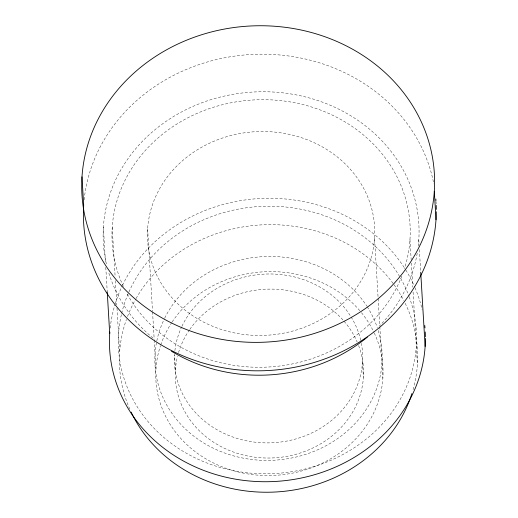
<?xml version="1.0" encoding="UTF-8"?>
<svg xmlns="http://www.w3.org/2000/svg" width="518" height="518" viewBox="0 0 518 518"><rect width="100%" height="100%" fill="white"/><g stroke="black" fill="none" stroke-linecap="round" stroke-linejoin="round"><path stroke-width="0.39" stroke-dasharray="2.59 1.94" d="M418.797 239.931L419.088 244.768M419.373 249.611L420.713 272.209M409.971 239.569L411.169 259.745M411.363 262.969L412.801 287.179M413.086 292.022L417.398 364.523M374.559 238.118A113.701 101.929 -3.4 0 1 198.601 319.379A113.701 101.929 -3.4 0 1 210.114 142.936A113.701 101.929 -3.4 0 1 374.559 238.118L378.101 297.779M378.146 298.582L379.778 325.99M379.823 326.8L382.88 378.218M362.496 362.283L363.396 377.415M175.434 369.729L174.534 354.59A94.172 84.428 -3.4 0 0 273.582 442.709A94.172 84.428 -3.4 0 0 361.363 343.389M147.624 228.839L152.512 311.065M152.557 311.875L154.189 339.284M154.234 340.093L155.95 368.933M112.212 227.389L115.132 276.612M115.372 280.646L116.815 304.856M117.003 308.087L119.632 352.35M103.386 227.026L105.497 262.535M105.782 267.379L107.174 290.779M378.218 330.49A113.701 101.929 -3.4 0 1 260.12 460.224A113.701 101.929 -3.4 0 1 164.387 318.771M164.743 318.046A113.701 101.929 -3.4 0 1 262.484 256.682A113.701 101.929 -3.4 0 1 366.789 306.06M367.223 306.74A113.701 101.929 -3.4 0 1 377.246 327.48M409.162 296.736A149.19 133.748 -3.4 0 1 275.537 473.497A149.19 133.748 -3.4 0 1 121.477 314.154M121.665 313.371A149.19 133.748 -3.4 0 1 247.844 207.595A149.19 133.748 -3.4 0 1 399.935 277.078M400.712 278.438A149.19 133.748 -3.4 0 1 408.877 295.979M123.381 286.435A149.19 133.748 -3.4 0 1 252.519 100.006A149.19 133.748 -3.4 0 1 404.461 268.641M401.813 276.152A149.19 133.748 -3.4 0 1 269.276 366.971A149.19 133.748 -3.4 0 1 126.638 292.923M110.192 328.069A158.029 141.673 -3.4 0 1 114.951 304.668M115.184 303.904A158.029 141.673 -3.4 0 1 122.138 286.027M122.488 285.295A158.029 141.673 -3.4 0 1 259.583 198.543A158.029 141.673 -3.4 0 1 405.413 269.399M405.827 270.066A158.029 141.673 -3.4 0 1 414.672 286.959M414.989 287.691A158.029 141.673 -3.4 0 1 422.144 309.583M106.371 263.895A158.029 141.673 -3.4 0 1 253.593 92.003A158.029 141.673 -3.4 0 1 418.143 246.976M417.223 253.257A158.029 141.673 -3.4 0 1 379.752 325.66M153.03 338.112A158.029 141.673 -3.4 0 1 108.599 272.274M84.156 199.767A176.521 158.249 -3.4 0 1 253.244 54.384A176.521 158.249 -3.4 0 1 433.812 183.955M436.014 201.398A176.521 158.249 -3.4 0 1 436.15 203.794M374.274 333.016A113.701 101.929 -3.4 0 1 275.453 475.323A113.701 101.929 -3.4 0 1 160.489 345.713M160.742 344.962A113.701 101.929 -3.4 0 1 171.704 322.623M172.151 321.943A113.701 101.929 -3.4 0 1 360.936 312.05M361.46 312.678A113.701 101.929 -3.4 0 1 373.931 332.297M405.18 303.289A149.19 133.748 -3.4 0 1 412.6 391.297M129.804 409.188A149.19 133.748 -3.4 0 1 126.418 319.464M127.512 316.492A149.19 133.748 -3.4 0 1 135.664 299.19M136.059 298.491A149.19 133.748 -3.4 0 1 393.628 284.162M394.101 284.816A149.19 133.748 -3.4 0 1 403.723 300.414M358.637 345.584A94.172 84.428 -3.4 0 1 274.456 457.847A94.172 84.428 -3.4 0 1 177.493 356.41M178.548 352.551A94.172 84.428 -3.4 0 1 189.368 330.057M189.828 329.383A94.172 84.428 -3.4 0 1 343.557 320.661M344.075 321.264A94.172 84.428 -3.4 0 1 357.122 341.874M174.89 350.68A94.172 84.428 -3.4 0 1 181.617 326.962M181.96 326.23A94.172 84.428 -3.4 0 1 277.959 274.294A94.172 84.428 -3.4 0 1 360.722 340.313"/><path stroke-width="0.78" d="M434.311 191.259A176.521 158.249 -3.4 0 1 161.143 317.417A176.521 158.249 -3.4 0 1 179.008 43.486A176.521 158.249 -3.4 0 1 434.311 191.259L436.001 219.703M420.713 272.209L425.129 346.445M107.22 291.582L109.712 333.547M81.999 176.845L83.689 205.296A176.521 158.249 -3.4 0 0 253.943 370.784A176.521 158.249 -3.4 0 0 436.298 211.784M411.888 393.602A149.19 133.748 -3.4 0 1 277.531 491.88A149.19 133.748 -3.4 0 1 131.151 412.127M436.214 205.393A176.521 158.249 -3.4 0 1 436.298 209.389M435.845 198.996A176.521 158.249 -3.4 0 1 435.962 200.595M367.32 337.14A158.029 141.673 -3.4 0 1 171.464 351.223M425.246 331.954A158.029 141.673 -3.4 0 1 425.388 336.81M425.395 338.422A158.029 141.673 -3.4 0 1 261.784 481.695A158.029 141.673 -3.4 0 1 109.822 331.986M424.76 325.492A158.029 141.673 -3.4 0 1 424.98 327.913"/></g></svg>
